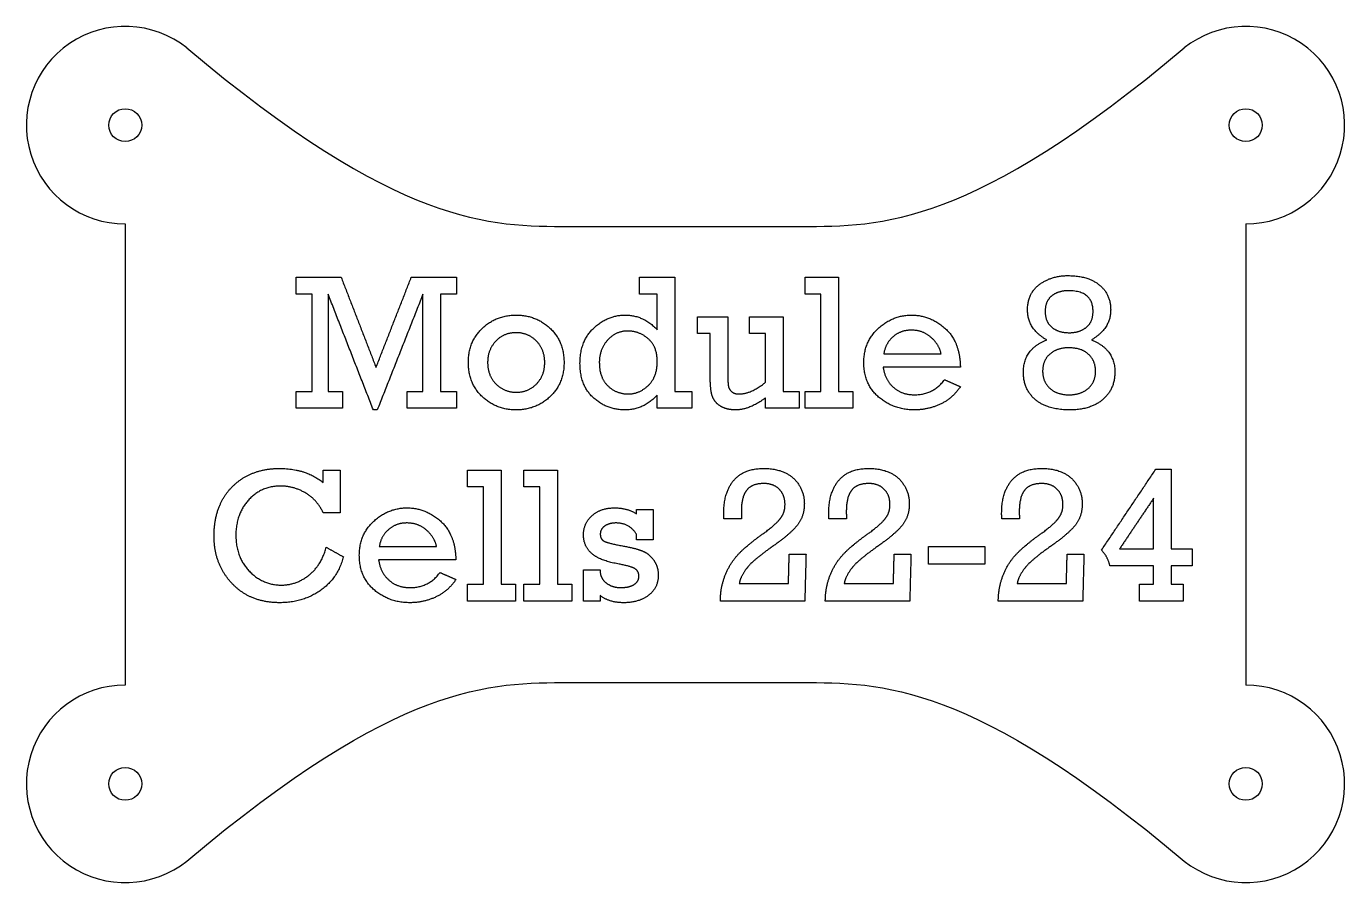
# Model space of a CAD drawing. Header units: inches. Extents: x 0.1 to 15.8, y 0.2 to 7.1.
# Drawn here: x 5.38 to 10.38, y 0.21 to 3.46 of the extents above; entities that cross this region are included whole.
import ezdxf

# ---------------------------------------------------------------- set-up
doc = ezdxf.new("R2010")
doc.units = ezdxf.units.IN
doc.header["$MEASUREMENT"] = 0
doc.layers.add('Default', color=18, linetype='Continuous', true_color=0x000000)

msp = doc.modelspace()

# ---------------------------------------------------------------- linework, layer by layer
at = {"layer": 'Default'}
for points in [[(5.7592, 2.7114), (5.7592, 0.9614)], [(7.4442, 2.7019), (8.3242, 2.7019)], [(10.0092, 2.7114), (10.0092, 0.9614)], [(7.4442, 0.9709), (8.3242, 0.9709)]]:
    msp.add_lwpolyline(points, dxfattribs=at)
for centre in [(5.7592, 3.0864), (10.0092, 3.0864), (5.7592, 0.5864), (10.0092, 0.5864)]:
    msp.add_circle(centre, 0.0625, dxfattribs=at)
for centre, start, end in [((5.7592, 3.0864), 51.361, 270), ((10.0092, 3.0864), 270, 128.639), ((5.7592, 0.5864), 90, 308.639), ((10.0092, 0.5864), 231.361, 90)]:
    msp.add_arc(centre, 0.375, start, end, dxfattribs=at)
for points, degree in [([(5.9933, 3.3793), (6.7958, 2.7019), (7.1441, 2.7019), (7.4442, 2.7019)], 3), ([(8.3242, 2.7019), (8.6242, 2.7019), (8.9725, 2.7019), (9.775, 3.3793)], 3), ([(6.4076, 2.4452), (6.4076, 2.477), (6.4076, 2.5089)], 2), ([(6.4076, 2.5089), (6.4929, 2.5089), (6.5781, 2.5089)], 2), ([(6.5781, 2.5089), (6.6442, 2.3379), (6.7104, 2.1669)], 2), ([(6.7104, 2.1669), (6.7772, 2.3379), (6.8441, 2.5089)], 2), ([(6.8441, 2.5089), (6.93, 2.5089), (7.0159, 2.5089)], 2), ([(7.0159, 2.5089), (7.0159, 2.477), (7.0159, 2.4452)], 2), ([(7.7102, 2.4452), (7.7102, 2.477), (7.7102, 2.5089)], 2), ([(7.7102, 2.5089), (7.777, 2.5089), (7.8439, 2.5089)], 2), ([(7.8439, 2.5089), (7.8439, 2.2923), (7.8439, 2.0758)], 2), ([(8.3375, 2.4452), (8.3375, 2.477), (8.3375, 2.5089)], 2), ([(8.3375, 2.5089), (8.4012, 2.5089), (8.4649, 2.5089)], 2), ([(8.4649, 2.5089), (8.4649, 2.2923), (8.4649, 2.0758)], 2), ([(9.2267, 2.4818), (9.2719, 2.5153), (9.3352, 2.5153)], 2), ([(9.3352, 2.5153), (9.4099, 2.5153), (9.4534, 2.4804)], 2), ([(9.1815, 2.3853), (9.1815, 2.4483), (9.2267, 2.4818)], 2), ([(9.337, 2.4579), (9.2968, 2.4579), (9.2726, 2.4378)], 2), ([(9.4299, 2.3796), (9.4299, 2.4579), (9.337, 2.4579)], 2), ([(9.4534, 2.4804), (9.4968, 2.4455), (9.4968, 2.3853)], 2), ([(6.4681, 2.4452), (6.4379, 2.4452), (6.4076, 2.4452)], 2), ([(6.4681, 2.0758), (6.4681, 2.2605), (6.4681, 2.4452)], 2), ([(6.7002, 2.0057), (6.6144, 2.2255), (6.5286, 2.4452)], 2), ([(6.5286, 2.4452), (6.5286, 2.2605), (6.5286, 2.0758)], 2), ([(6.8885, 2.4452), (6.8018, 2.2255), (6.7151, 2.0057)], 2), ([(6.8885, 2.0758), (6.8885, 2.2605), (6.8885, 2.4452)], 2), ([(7.0159, 2.4452), (6.9856, 2.4452), (6.9554, 2.4452)], 2), ([(6.9554, 2.4452), (6.9554, 2.2605), (6.9554, 2.0758)], 2), ([(7.777, 2.4452), (7.7436, 2.4452), (7.7102, 2.4452)], 2), ([(7.777, 2.3097), (7.777, 2.3775), (7.777, 2.4452)], 2), ([(8.398, 2.4452), (8.3678, 2.4452), (8.3375, 2.4452)], 2), ([(8.398, 2.0758), (8.398, 2.2605), (8.398, 2.4452)], 2), ([(9.2726, 2.4378), (9.2484, 2.4177), (9.2484, 2.3796)], 2), ([(7.1132, 2.3151), (7.166, 2.3656), (7.242, 2.3656)], 2), ([(7.242, 2.3656), (7.3165, 2.3656), (7.37, 2.3158)], 2), ([(7.5365, 2.3165), (7.5889, 2.3656), (7.655, 2.3656)], 2), ([(7.655, 2.3656), (7.7249, 2.3656), (7.777, 2.3097)], 2), ([(7.9299, 2.2955), (7.9299, 2.3274), (7.9299, 2.3592)], 2), ([(7.9299, 2.3592), (7.9872, 2.3592), (8.0445, 2.3592)], 2), ([(8.0445, 2.3592), (8.0445, 2.2537), (8.0445, 2.1481)], 2), ([(8.1273, 2.2955), (8.1273, 2.3274), (8.1273, 2.3592)], 2), ([(8.1273, 2.3592), (8.191, 2.3592), (8.2547, 2.3592)], 2), ([(8.2547, 2.3592), (8.2547, 2.2175), (8.2547, 2.0758)], 2), ([(8.6154, 2.3149), (8.6703, 2.3656), (8.7415, 2.3656)], 2), ([(8.7415, 2.3656), (8.8112, 2.3656), (8.8679, 2.3159)], 2), ([(9.2544, 2.2711), (9.1815, 2.3134), (9.1815, 2.3853)], 2), ([(9.2484, 2.3796), (9.2484, 2.3401), (9.2733, 2.3194)], 2), ([(9.4039, 2.3187), (9.4299, 2.3386), (9.4299, 2.3796)], 2), ([(9.4968, 2.3853), (9.4968, 2.3142), (9.4238, 2.2711)], 2), ([(7.0605, 2.1858), (7.0605, 2.2646), (7.1132, 2.3151)], 2), ([(7.37, 2.3158), (7.4235, 2.266), (7.4235, 2.1858)], 2), ([(7.484, 2.1823), (7.484, 2.2674), (7.5365, 2.3165)], 2), ([(7.6657, 2.3051), (7.6199, 2.3051), (7.5886, 2.2705)], 2), ([(7.7427, 2.2757), (7.7084, 2.3051), (7.6657, 2.3051)], 2), ([(8.5605, 2.1858), (8.5605, 2.2643), (8.6154, 2.3149)], 2), ([(8.7408, 2.3083), (8.7002, 2.3083), (8.6715, 2.2834)], 2), ([(8.8158, 2.2807), (8.7852, 2.3083), (8.7408, 2.3083)], 2), ([(8.8679, 2.3159), (8.9246, 2.2663), (8.9267, 2.1681)], 2), ([(9.2733, 2.3194), (9.2982, 2.2987), (9.3413, 2.2987)], 2), ([(9.3413, 2.2987), (9.3779, 2.2987), (9.4039, 2.3187)], 2), ([(7.1643, 2.2663), (7.1337, 2.2338), (7.1337, 2.1856)], 2), ([(7.242, 2.2987), (7.1949, 2.2987), (7.1643, 2.2663)], 2), ([(7.3186, 2.267), (7.287, 2.2987), (7.242, 2.2987)], 2), ([(7.3503, 2.1856), (7.3503, 2.2352), (7.3186, 2.267)], 2), ([(7.5886, 2.2705), (7.5573, 2.2359), (7.5573, 2.1853)], 2), ([(7.777, 2.1885), (7.777, 2.2463), (7.7427, 2.2757)], 2), ([(7.9777, 2.2955), (7.9538, 2.2955), (7.9299, 2.2955)], 2), ([(7.9777, 2.1373), (7.9777, 2.2164), (7.9777, 2.2955)], 2), ([(8.1879, 2.2955), (8.1576, 2.2955), (8.1273, 2.2955)], 2), ([(8.1879, 2.1107), (8.1879, 2.2031), (8.1879, 2.2955)], 2), ([(8.6715, 2.2834), (8.6427, 2.2585), (8.6363, 2.2191)], 2), ([(8.8535, 2.2191), (8.8463, 2.2532), (8.8158, 2.2807)], 2), ([(9.1656, 2.1492), (9.1656, 2.2367), (9.2544, 2.2711)], 2), ([(9.4238, 2.2711), (9.5127, 2.2367), (9.5127, 2.1492)], 2), ([(8.6363, 2.2191), (8.7449, 2.2191), (8.8535, 2.2191)], 2), ([(9.2664, 2.2176), (9.2388, 2.1939), (9.2388, 2.152)], 2), ([(9.337, 2.2414), (9.2939, 2.2414), (9.2664, 2.2176)], 2), ([(9.4131, 2.2165), (9.3868, 2.2414), (9.337, 2.2414)], 2), ([(9.4395, 2.1524), (9.4395, 2.1917), (9.4131, 2.2165)], 2), ([(7.1127, 2.0564), (7.0605, 2.107), (7.0605, 2.1858)], 2), ([(7.1337, 2.1856), (7.1337, 2.1357), (7.1652, 2.1042)], 2), ([(7.3192, 2.1045), (7.3503, 2.1364), (7.3503, 2.1856)], 2), ([(7.4235, 2.1858), (7.4235, 2.1056), (7.3702, 2.0557)], 2), ([(7.5351, 2.0516), (7.484, 2.0976), (7.484, 2.1823)], 2), ([(7.5573, 2.1853), (7.5573, 2.1279), (7.5895, 2.0971)], 2), ([(7.7434, 2.0987), (7.777, 2.1312), (7.777, 2.1885)], 2), ([(8.6168, 2.0544), (8.5605, 2.1031), (8.5605, 2.1858)], 2), ([(8.9267, 2.1681), (8.7802, 2.1681), (8.6337, 2.1681)], 2), ([(8.6337, 2.1681), (8.6402, 2.1212), (8.6719, 2.0921)], 2), ([(9.2388, 2.152), (9.2388, 2.113), (9.2657, 2.088)], 2), ([(9.4114, 2.0871), (9.4395, 2.1112), (9.4395, 2.1524)], 2), ([(7.1652, 2.1042), (7.1967, 2.0726), (7.242, 2.0726)], 2), ([(7.242, 2.0726), (7.2881, 2.0726), (7.3192, 2.1045)], 2), ([(7.9852, 2.0599), (7.9777, 2.0839), (7.9777, 2.1373)], 2), ([(8.0445, 2.1481), (8.0445, 2.1099), (8.0467, 2.0966)], 2), ([(8.0858, 2.0662), (8.1336, 2.0662), (8.1879, 2.1107)], 2), ([(8.753, 2.063), (8.8248, 2.063), (8.8666, 2.1204)], 2), ([(8.8666, 2.1204), (8.8967, 2.1071), (8.9267, 2.0939)], 2), ([(9.2106, 2.0449), (9.1656, 2.084), (9.1656, 2.1492)], 2), ([(9.5127, 2.1492), (9.5127, 2.084), (9.4668, 2.0449)], 2), ([(6.4076, 2.0121), (6.4076, 2.0439), (6.4076, 2.0758)], 2), ([(6.4076, 2.0758), (6.4379, 2.0758), (6.4681, 2.0758)], 2), ([(6.5286, 2.0758), (6.5557, 2.0758), (6.5828, 2.0758)], 2), ([(6.5828, 2.0758), (6.5828, 2.0439), (6.5828, 2.0121)], 2), ([(6.828, 2.0121), (6.828, 2.0439), (6.828, 2.0758)], 2), ([(6.828, 2.0758), (6.8582, 2.0758), (6.8885, 2.0758)], 2), ([(6.9554, 2.0758), (6.9856, 2.0758), (7.0159, 2.0758)], 2), ([(7.0159, 2.0758), (7.0159, 2.0439), (7.0159, 2.0121)], 2), ([(7.242, 2.0057), (7.165, 2.0057), (7.1127, 2.0564)], 2), ([(7.3702, 2.0557), (7.3169, 2.0057), (7.242, 2.0057)], 2), ([(7.6536, 2.0057), (7.5861, 2.0057), (7.5351, 2.0516)], 2), ([(7.5895, 2.0971), (7.6216, 2.0662), (7.6665, 2.0662)], 2), ([(7.777, 2.0622), (7.7264, 2.0057), (7.6536, 2.0057)], 2), ([(7.6665, 2.0662), (7.7098, 2.0662), (7.7434, 2.0987)], 2), ([(7.777, 2.0121), (7.777, 2.0372), (7.777, 2.0622)], 2), ([(7.8439, 2.0758), (7.8758, 2.0758), (7.9076, 2.0758)], 2), ([(7.9076, 2.0758), (7.9076, 2.0439), (7.9076, 2.0121)], 2), ([(8.0155, 2.0208), (7.9927, 2.0359), (7.9852, 2.0599)], 2), ([(8.0467, 2.0966), (8.0489, 2.0834), (8.0594, 2.0748)], 2), ([(8.0594, 2.0748), (8.0699, 2.0662), (8.0858, 2.0662)], 2), ([(8.1879, 2.0518), (8.1279, 2.0057), (8.0731, 2.0057)], 2), ([(8.1879, 2.0121), (8.1879, 2.0319), (8.1879, 2.0518)], 2), ([(8.2547, 2.0758), (8.285, 2.0758), (8.3152, 2.0758)], 2), ([(8.3152, 2.0758), (8.3152, 2.0439), (8.3152, 2.0121)], 2), ([(8.3375, 2.0121), (8.3375, 2.0439), (8.3375, 2.0758)], 2), ([(8.3375, 2.0758), (8.3678, 2.0758), (8.398, 2.0758)], 2), ([(8.4649, 2.0758), (8.492, 2.0758), (8.5191, 2.0758)], 2), ([(8.5191, 2.0758), (8.5191, 2.0439), (8.5191, 2.0121)], 2), ([(8.7525, 2.0057), (8.6731, 2.0057), (8.6168, 2.0544)], 2), ([(8.6719, 2.0921), (8.7036, 2.063), (8.753, 2.063)], 2), ([(8.9267, 2.0939), (8.8974, 2.0491), (8.8506, 2.0274)], 2), ([(9.2657, 2.088), (9.2925, 2.063), (9.3391, 2.063)], 2), ([(9.3391, 2.063), (9.3833, 2.063), (9.4114, 2.0871)], 2), ([(6.5828, 2.0121), (6.4952, 2.0121), (6.4076, 2.0121)], 2), ([(6.7151, 2.0057), (6.7077, 2.0057), (6.7002, 2.0057)], 2), ([(7.0159, 2.0121), (6.9219, 2.0121), (6.828, 2.0121)], 2), ([(7.9076, 2.0121), (7.8423, 2.0121), (7.777, 2.0121)], 2), ([(8.0731, 2.0057), (8.0383, 2.0057), (8.0155, 2.0208)], 2), ([(8.3152, 2.0121), (8.2516, 2.0121), (8.1879, 2.0121)], 2), ([(8.5191, 2.0121), (8.4283, 2.0121), (8.3375, 2.0121)], 2), ([(8.8506, 2.0274), (8.8037, 2.0057), (8.7525, 2.0057)], 2), ([(9.3431, 2.0057), (9.2556, 2.0057), (9.2106, 2.0449)], 2), ([(9.4668, 2.0449), (9.4209, 2.0057), (9.3431, 2.0057)], 2), ([(6.165, 1.7139), (6.234, 1.7835), (6.3451, 1.7835)], 2), ([(6.3451, 1.7835), (6.4432, 1.7835), (6.5101, 1.7302)], 2), ([(6.5101, 1.7302), (6.5101, 1.7537), (6.5101, 1.7771)], 2), ([(6.5101, 1.7771), (6.5419, 1.7771), (6.5738, 1.7771)], 2), ([(6.5738, 1.7771), (6.5738, 1.6959), (6.5738, 1.6147)], 2), ([(7.0578, 1.7134), (7.0578, 1.7453), (7.0578, 1.7771)], 2), ([(7.0578, 1.7771), (7.1215, 1.7771), (7.1852, 1.7771)], 2), ([(7.1852, 1.7771), (7.1852, 1.5606), (7.1852, 1.344)], 2), ([(7.2712, 1.7134), (7.2712, 1.7453), (7.2712, 1.7771)], 2), ([(7.2712, 1.7771), (7.3349, 1.7771), (7.3986, 1.7771)], 2), ([(7.3986, 1.7771), (7.3986, 1.5606), (7.3986, 1.344)], 2), ([(8.0675, 1.7384), (8.1058, 1.7835), (8.18, 1.7835)], 2), ([(8.18, 1.7835), (8.255, 1.7835), (8.2949, 1.7447)], 2), ([(8.4656, 1.7384), (8.5039, 1.7835), (8.5781, 1.7835)], 2), ([(8.5781, 1.7835), (8.6531, 1.7835), (8.693, 1.7447)], 2), ([(9.1216, 1.7384), (9.16, 1.7835), (9.2342, 1.7835)], 2), ([(9.2342, 1.7835), (9.3091, 1.7835), (9.3491, 1.7447)], 2), ([(9.4623, 1.4736), (9.565, 1.627), (9.6678, 1.7803)], 2), ([(9.6678, 1.7803), (9.6972, 1.7803), (9.7266, 1.7803)], 2), ([(9.7266, 1.7803), (9.7266, 1.629), (9.7266, 1.4778)], 2), ([(6.096, 1.5268), (6.096, 1.6443), (6.165, 1.7139)], 2), ([(6.3493, 1.7166), (6.2746, 1.7166), (6.2267, 1.6636)], 2), ([(6.4437, 1.69), (6.3988, 1.7166), (6.3493, 1.7166)], 2), ([(7.1183, 1.7134), (7.0881, 1.7134), (7.0578, 1.7134)], 2), ([(7.1183, 1.344), (7.1183, 1.5287), (7.1183, 1.7134)], 2), ([(7.3317, 1.7134), (7.3015, 1.7134), (7.2712, 1.7134)], 2), ([(7.3317, 1.344), (7.3317, 1.5287), (7.3317, 1.7134)], 2), ([(8.0292, 1.6133), (8.0292, 1.6933), (8.0675, 1.7384)], 2), ([(8.1165, 1.7013), (8.096, 1.6764), (8.096, 1.6194)], 2), ([(8.1809, 1.7262), (8.1369, 1.7262), (8.1165, 1.7013)], 2), ([(8.2402, 1.704), (8.2187, 1.7262), (8.1809, 1.7262)], 2), ([(8.2616, 1.6468), (8.2616, 1.6818), (8.2402, 1.704)], 2), ([(8.2949, 1.7447), (8.3349, 1.7059), (8.3349, 1.6492)], 2), ([(8.4273, 1.6133), (8.4273, 1.6933), (8.4656, 1.7384)], 2), ([(8.5146, 1.7013), (8.4941, 1.6764), (8.4941, 1.6194)], 2), ([(8.579, 1.7262), (8.535, 1.7262), (8.5146, 1.7013)], 2), ([(8.6382, 1.704), (8.6167, 1.7262), (8.579, 1.7262)], 2), ([(8.6597, 1.6468), (8.6597, 1.6818), (8.6382, 1.704)], 2), ([(8.693, 1.7447), (8.733, 1.7059), (8.733, 1.6492)], 2), ([(9.0833, 1.6133), (9.0833, 1.6933), (9.1216, 1.7384)], 2), ([(9.1706, 1.7013), (9.1502, 1.6764), (9.1502, 1.6194)], 2), ([(9.2351, 1.7262), (9.191, 1.7262), (9.1706, 1.7013)], 2), ([(9.2943, 1.704), (9.2728, 1.7262), (9.2351, 1.7262)], 2), ([(9.3158, 1.6468), (9.3158, 1.6818), (9.2943, 1.704)], 2), ([(9.3491, 1.7447), (9.389, 1.7059), (9.389, 1.6492)], 2), ([(6.2267, 1.6636), (6.1788, 1.6105), (6.1788, 1.5294)], 2), ([(6.5101, 1.6147), (6.4885, 1.6633), (6.4437, 1.69)], 2), ([(9.6597, 1.6705), (9.595, 1.5742), (9.5304, 1.4778)], 2), ([(9.6597, 1.4778), (9.6597, 1.5742), (9.6597, 1.6705)], 2), ([(6.5738, 1.6147), (6.5419, 1.6147), (6.5101, 1.6147)], 2), ([(6.7019, 1.5832), (6.7568, 1.6338), (6.828, 1.6338)], 2), ([(6.828, 1.6338), (6.8977, 1.6338), (6.9544, 1.5842)], 2), ([(7.4973, 1.5317), (7.4973, 1.5752), (7.5298, 1.6045)], 2), ([(7.5298, 1.6045), (7.5624, 1.6338), (7.6155, 1.6338)], 2), ([(7.6155, 1.6338), (7.6634, 1.6338), (7.698, 1.6115)], 2), ([(7.698, 1.6115), (7.698, 1.6195), (7.698, 1.6275)], 2), ([(7.698, 1.6275), (7.7298, 1.6275), (7.7616, 1.6275)], 2), ([(7.7616, 1.6275), (7.7616, 1.5701), (7.7616, 1.5128)], 2), ([(8.0295, 1.5924), (8.0292, 1.6052), (8.0292, 1.6133)], 2), ([(8.096, 1.6194), (8.096, 1.6052), (8.0968, 1.5924)], 2), ([(8.2465, 1.5969), (8.2616, 1.6183), (8.2616, 1.6468)], 2), ([(8.3349, 1.6492), (8.3349, 1.6019), (8.3087, 1.5684)], 2), ([(8.4276, 1.5924), (8.4273, 1.6052), (8.4273, 1.6133)], 2), ([(8.4941, 1.6194), (8.4941, 1.6052), (8.4949, 1.5924)], 2), ([(8.6446, 1.5969), (8.6597, 1.6183), (8.6597, 1.6468)], 2), ([(8.733, 1.6492), (8.733, 1.6019), (8.7068, 1.5684)], 2), ([(9.0837, 1.5924), (9.0833, 1.6052), (9.0833, 1.6133)], 2), ([(9.1502, 1.6194), (9.1502, 1.6052), (9.1509, 1.5924)], 2), ([(9.3007, 1.5969), (9.3158, 1.6183), (9.3158, 1.6468)], 2), ([(9.389, 1.6492), (9.389, 1.6019), (9.3628, 1.5684)], 2), ([(6.647, 1.4541), (6.647, 1.5325), (6.7019, 1.5832)], 2), ([(6.758, 1.5516), (6.7292, 1.5267), (6.7228, 1.4873)], 2), ([(6.8273, 1.5765), (6.7868, 1.5765), (6.758, 1.5516)], 2), ([(6.9023, 1.549), (6.8717, 1.5765), (6.8273, 1.5765)], 2), ([(6.9544, 1.5842), (7.0111, 1.5345), (7.0132, 1.4364)], 2), ([(7.5778, 1.5648), (7.561, 1.5532), (7.561, 1.5338)], 2), ([(7.6205, 1.5765), (7.5946, 1.5765), (7.5778, 1.5648)], 2), ([(7.698, 1.5339), (7.6713, 1.5765), (7.6205, 1.5765)], 2), ([(8.0968, 1.5924), (8.0632, 1.5924), (8.0295, 1.5924)], 2), ([(8.1888, 1.5433), (8.2314, 1.5754), (8.2465, 1.5969)], 2), ([(8.3087, 1.5684), (8.2825, 1.5349), (8.2086, 1.4833)], 2), ([(8.4949, 1.5924), (8.4612, 1.5924), (8.4276, 1.5924)], 2), ([(8.5869, 1.5433), (8.6295, 1.5754), (8.6446, 1.5969)], 2), ([(8.7068, 1.5684), (8.6806, 1.5349), (8.6066, 1.4833)], 2), ([(9.1509, 1.5924), (9.1173, 1.5924), (9.0837, 1.5924)], 2), ([(9.243, 1.5433), (9.2855, 1.5754), (9.3007, 1.5969)], 2), ([(9.3628, 1.5684), (9.3366, 1.5349), (9.2627, 1.4833)], 2), ([(6.1644, 1.3467), (6.096, 1.4196), (6.096, 1.5268)], 2), ([(6.1788, 1.5294), (6.1788, 1.4463), (6.2299, 1.3936)], 2), ([(6.94, 1.4873), (6.9329, 1.5214), (6.9023, 1.549)], 2), ([(7.5275, 1.4614), (7.4973, 1.4885), (7.4973, 1.5317)], 2), ([(7.561, 1.5338), (7.561, 1.514), (7.5769, 1.5067)], 2), ([(7.5769, 1.5067), (7.5928, 1.4993), (7.645, 1.4898)], 2), ([(7.698, 1.5128), (7.698, 1.5234), (7.698, 1.5339)], 2), ([(7.7616, 1.5128), (7.7298, 1.5128), (7.698, 1.5128)], 2), ([(8.0864, 1.4597), (8.1197, 1.4946), (8.1888, 1.5433)], 2), ([(8.4845, 1.4597), (8.5178, 1.4946), (8.5869, 1.5433)], 2), ([(9.1405, 1.4597), (9.1738, 1.4946), (9.243, 1.5433)], 2), ([(6.4554, 1.378), (6.5025, 1.4152), (6.5218, 1.4841)], 2), ([(6.5218, 1.4841), (6.5541, 1.4661), (6.5865, 1.448)], 2), ([(6.7033, 1.3227), (6.647, 1.3714), (6.647, 1.4541)], 2), ([(6.7228, 1.4873), (6.8314, 1.4873), (6.94, 1.4873)], 2), ([(7.628, 1.4212), (7.5577, 1.4342), (7.5275, 1.4614)], 2), ([(7.645, 1.4898), (7.6951, 1.4807), (7.7209, 1.4702)], 2), ([(7.7209, 1.4702), (7.7467, 1.4597), (7.7637, 1.4353)], 2), ([(8.0348, 1.3782), (8.0531, 1.4248), (8.0864, 1.4597)], 2), ([(8.2086, 1.4833), (8.1368, 1.4327), (8.1144, 1.4019)], 2), ([(8.2747, 1.3472), (8.2761, 1.4029), (8.2776, 1.4587)], 2), ([(8.2776, 1.4587), (8.3094, 1.4587), (8.3413, 1.4587)], 2), ([(8.3413, 1.4587), (8.3389, 1.3695), (8.3366, 1.2803)], 2), ([(8.4329, 1.3782), (8.4512, 1.4248), (8.4845, 1.4597)], 2), ([(8.6066, 1.4833), (8.5349, 1.4327), (8.5124, 1.4019)], 2), ([(8.6728, 1.3472), (8.6742, 1.4029), (8.6757, 1.4587)], 2), ([(8.6757, 1.4587), (8.7075, 1.4587), (8.7394, 1.4587)], 2), ([(8.7394, 1.4587), (8.737, 1.3695), (8.7347, 1.2803)], 2), ([(8.8062, 1.4873), (8.9129, 1.4873), (9.0196, 1.4873)], 2), ([(8.8062, 1.4204), (8.8062, 1.4539), (8.8062, 1.4873)], 2), ([(9.0196, 1.4873), (9.0196, 1.4539), (9.0196, 1.4204)], 2), ([(9.0889, 1.3782), (9.1072, 1.4248), (9.1405, 1.4597)], 2), ([(9.2627, 1.4833), (9.1909, 1.4327), (9.1685, 1.4019)], 2), ([(9.3288, 1.3472), (9.3303, 1.4029), (9.3317, 1.4587)], 2), ([(9.3317, 1.4587), (9.3636, 1.4587), (9.3954, 1.4587)], 2), ([(9.3954, 1.4587), (9.3931, 1.3695), (9.3907, 1.2803)], 2), ([(9.4938, 1.4141), (9.4853, 1.4493), (9.4623, 1.4736)], 2), ([(9.5304, 1.4778), (9.595, 1.4778), (9.6597, 1.4778)], 2), ([(9.7266, 1.4778), (9.7664, 1.4778), (9.8062, 1.4778)], 2), ([(9.8062, 1.4778), (9.8062, 1.4459), (9.8062, 1.4141)], 2), ([(6.5865, 1.448), (6.5646, 1.3651), (6.4983, 1.3195)], 2), ([(7.0132, 1.4364), (6.8667, 1.4364), (6.7202, 1.4364)], 2), ([(6.7202, 1.4364), (6.7267, 1.3894), (6.7584, 1.3604)], 2), ([(7.6915, 1.4035), (7.6755, 1.4127), (7.628, 1.4212)], 2), ([(7.7075, 1.3745), (7.7075, 1.3942), (7.6915, 1.4035)], 2), ([(7.7637, 1.4353), (7.7808, 1.4109), (7.7808, 1.3785)], 2), ([(8.1144, 1.4019), (8.0919, 1.3711), (8.0883, 1.3472)], 2), ([(8.5124, 1.4019), (8.49, 1.3711), (8.4864, 1.3472)], 2), ([(9.0196, 1.4204), (8.9129, 1.4204), (8.8062, 1.4204)], 2), ([(9.1685, 1.4019), (9.1461, 1.3711), (9.1425, 1.3472)], 2), ([(9.6597, 1.4141), (9.5768, 1.4141), (9.4938, 1.4141)], 2), ([(9.6597, 1.344), (9.6597, 1.379), (9.6597, 1.4141)], 2), ([(9.8062, 1.4141), (9.7664, 1.4141), (9.7266, 1.4141)], 2), ([(9.7266, 1.4141), (9.7266, 1.379), (9.7266, 1.344)], 2), ([(6.2299, 1.3936), (6.2809, 1.3408), (6.3508, 1.3408)], 2), ([(6.3508, 1.3408), (6.4083, 1.3408), (6.4554, 1.378)], 2), ([(6.7584, 1.3604), (6.7902, 1.3313), (6.8396, 1.3313)], 2), ([(6.8396, 1.3313), (6.9113, 1.3313), (6.9531, 1.3886)], 2), ([(7.0132, 1.3621), (6.9839, 1.3173), (6.9371, 1.2956)], 2), ([(6.9531, 1.3886), (6.9832, 1.3754), (7.0132, 1.3621)], 2), ([(7.4973, 1.2803), (7.4973, 1.3392), (7.4973, 1.3982)], 2), ([(7.4973, 1.3982), (7.5292, 1.3982), (7.561, 1.3982)], 2), ([(7.561, 1.3982), (7.561, 1.3925), (7.561, 1.3868)], 2), ([(7.561, 1.3868), (7.5641, 1.3626), (7.5862, 1.3469)], 2), ([(7.6887, 1.3427), (7.7075, 1.3542), (7.7075, 1.3745)], 2), ([(7.7808, 1.3785), (7.7808, 1.3305), (7.7444, 1.3022)], 2), ([(8.0164, 1.2803), (8.0164, 1.3316), (8.0348, 1.3782)], 2), ([(8.4145, 1.2803), (8.4145, 1.3316), (8.4329, 1.3782)], 2), ([(9.0706, 1.2803), (9.0706, 1.3316), (9.0889, 1.3782)], 2), ([(6.3457, 1.2739), (6.2327, 1.2739), (6.1644, 1.3467)], 2), ([(6.4983, 1.3195), (6.4319, 1.2739), (6.3457, 1.2739)], 2), ([(6.8391, 1.2739), (6.7597, 1.2739), (6.7033, 1.3227)], 2), ([(7.0578, 1.2803), (7.0578, 1.3122), (7.0578, 1.344)], 2), ([(7.0578, 1.344), (7.0881, 1.344), (7.1183, 1.344)], 2), ([(7.1852, 1.344), (7.2123, 1.344), (7.2394, 1.344)], 2), ([(7.2394, 1.344), (7.2394, 1.3122), (7.2394, 1.2803)], 2), ([(7.2712, 1.2803), (7.2712, 1.3122), (7.2712, 1.344)], 2), ([(7.2712, 1.344), (7.3015, 1.344), (7.3317, 1.344)], 2), ([(7.3986, 1.344), (7.4257, 1.344), (7.4527, 1.344)], 2), ([(7.4527, 1.344), (7.4527, 1.3122), (7.4527, 1.2803)], 2), ([(7.65, 1.2739), (7.5954, 1.2739), (7.561, 1.3009)], 2), ([(7.561, 1.3009), (7.561, 1.2906), (7.561, 1.2803)], 2), ([(7.5862, 1.3469), (7.6082, 1.3313), (7.6384, 1.3313)], 2), ([(7.6384, 1.3313), (7.6698, 1.3313), (7.6887, 1.3427)], 2), ([(7.7444, 1.3022), (7.708, 1.2739), (7.65, 1.2739)], 2), ([(8.0883, 1.3472), (8.1815, 1.3472), (8.2747, 1.3472)], 2), ([(8.4864, 1.3472), (8.5796, 1.3472), (8.6728, 1.3472)], 2), ([(9.1425, 1.3472), (9.2356, 1.3472), (9.3288, 1.3472)], 2), ([(9.6056, 1.2803), (9.6056, 1.3122), (9.6056, 1.344)], 2), ([(9.6056, 1.344), (9.6327, 1.344), (9.6597, 1.344)], 2), ([(9.7266, 1.344), (9.7489, 1.344), (9.7712, 1.344)], 2), ([(9.7712, 1.344), (9.7712, 1.3122), (9.7712, 1.2803)], 2), ([(6.9371, 1.2956), (6.8902, 1.2739), (6.8391, 1.2739)], 2), ([(7.2394, 1.2803), (7.1486, 1.2803), (7.0578, 1.2803)], 2), ([(7.4527, 1.2803), (7.362, 1.2803), (7.2712, 1.2803)], 2), ([(7.561, 1.2803), (7.5292, 1.2803), (7.4973, 1.2803)], 2), ([(8.3366, 1.2803), (8.1765, 1.2803), (8.0164, 1.2803)], 2), ([(8.7347, 1.2803), (8.5746, 1.2803), (8.4145, 1.2803)], 2), ([(9.3907, 1.2803), (9.2306, 1.2803), (9.0706, 1.2803)], 2), ([(9.7712, 1.2803), (9.6884, 1.2803), (9.6056, 1.2803)], 2), ([(5.9933, 0.2935), (6.7958, 0.9709), (7.1441, 0.9709), (7.4442, 0.9709)], 3), ([(8.3242, 0.9709), (8.6242, 0.9709), (8.9725, 0.9709), (9.775, 0.2935)], 3)]:
    msp.add_open_spline(points, degree=degree, dxfattribs=at)

doc.saveas('drawing.dxf')
